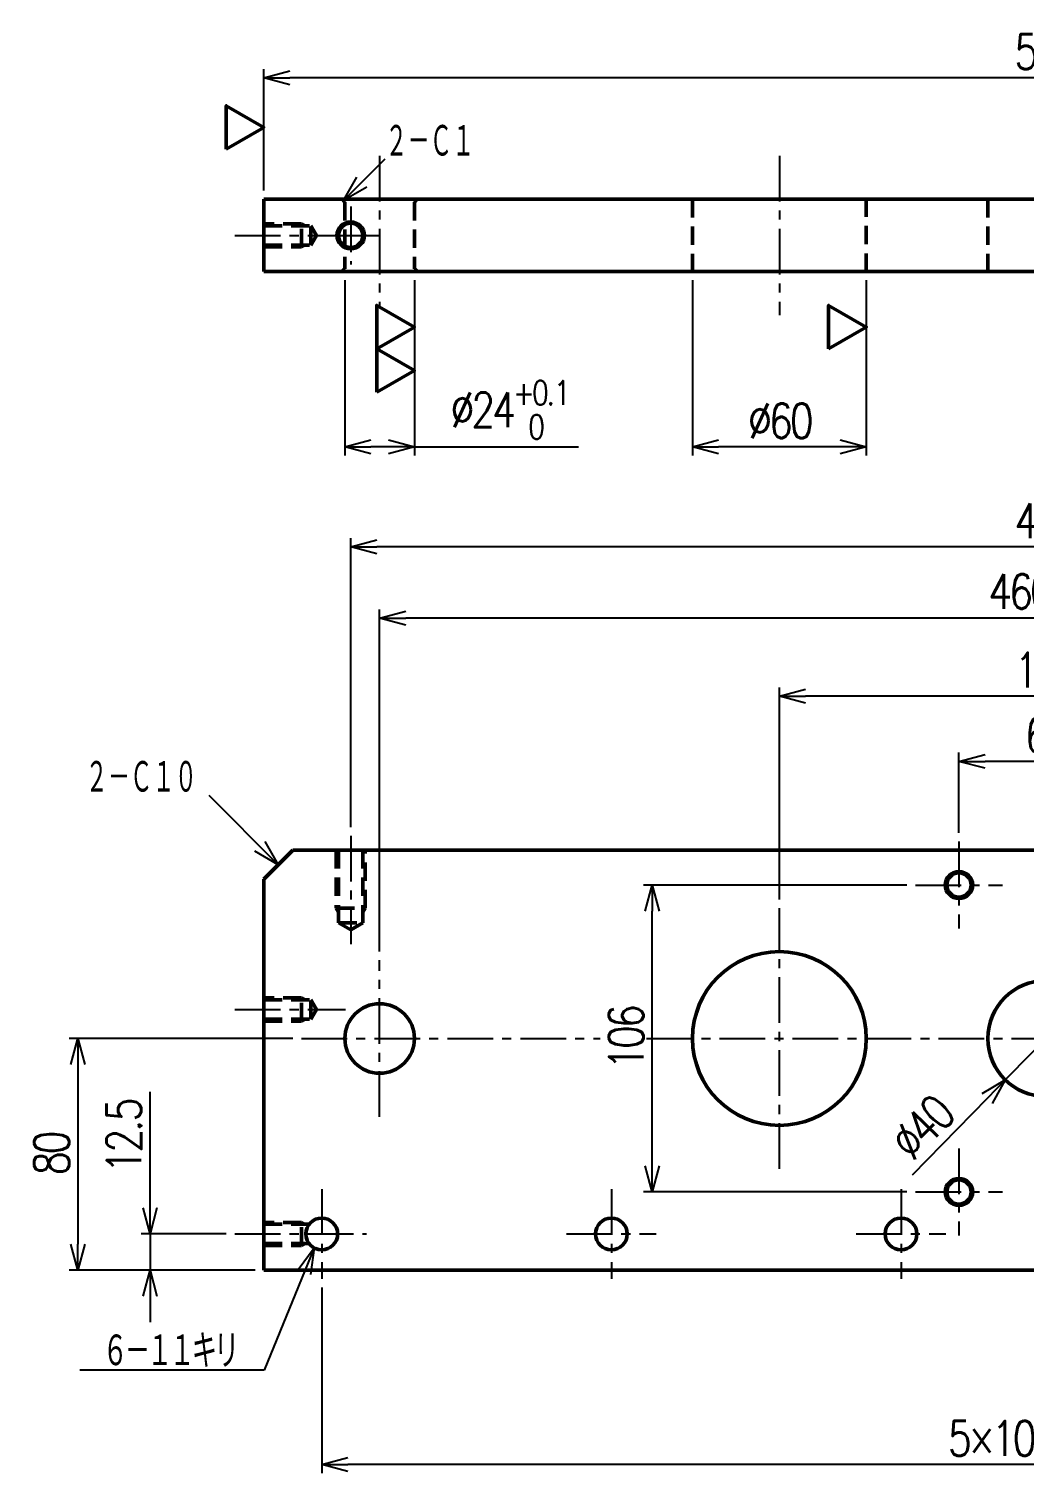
# Model space of a CAD drawing. Header units: millimetres. Extents: x -81 to 745, y -70 to 429.
# Drawn here: x -81.1 to 262.5, y -70.1 to 428.7 of the extents above; entities that cross this region are included whole.
import ezdxf

# ---------------------------------------------------------------- set-up
doc = ezdxf.new("R2010")
doc.units = ezdxf.units.MM
doc.header["$LTSCALE"] = 0.496063
doc.linetypes.add('CENTER', pattern=[50.8, 31.75, -6.35, 6.35, -6.35])
doc.linetypes.add('DASHED', pattern=[19.05, 12.7, -6.35])
doc.layers.add('NoLayerName_001', color=7, linetype='Continuous')
doc.layers.add('NoLayerName_002', color=7, linetype='Continuous')
doc.styles.get("Standard").update_dxf_attribs({"font": 'txt', "bigfont": 'extfont2'})
doc.dimstyles.get("Standard").update_dxf_attribs({"dimtxt": 2.5, "dimasz": 2.5, "dimexe": 1.25, "dimexo": 0.625, "dimtad": 1, "dimdec": 3, "dimzin": 0, "dimdsep": 46, "dimtxsty": 'Standard', "dimcen": 2.5, "dimadec": 0, "dimazin": 0, "dimtfac": 0.75, "dimtdec": 3, "dimtmove": 0, "dimatfit": 3, "dimfxl": 1, "dimarcsym": 0})

# ---------------------------------------------------------------- blocks, each defined once
blk = doc.blocks.new('_OPEN30')
at = {"color": 0, "linetype": 'ByBlock', "lineweight": -2}
for p, q in [((-1, 0.267949), (0, 0)), ((0, 0), (-1, -0.267949)), ((0, 0), (-1, 0))]:
    blk.add_line(p, q, dxfattribs=at)
blk = doc.blocks.new('*D37')
at = {"layer": 'Defpoints', "color": 0}
for p in [(240, 175.72), (240, 148), (300, 148)]:
    blk.add_point(p, dxfattribs=at)
at = {"layer": 'NoLayerName_002', "color": 0, "linetype": 'Continuous', "lineweight": 25}
for p, q in [((240, 151), (240, 178.72)), ((291, 175.72), (249, 175.72)), ((300, 151), (300, 178.72))]:
    blk.add_line(p, q, dxfattribs=at)
at = {"layer": 'NoLayerName_002', "color": 0, "lineweight": 25, "xscale": 9, "yscale": 9, "zscale": 9, "rotation": 180}
blk.add_blockref('_OPEN30', (240, 175.72), dxfattribs=at)
at = {"layer": 'NoLayerName_002', "color": 0, "lineweight": 25, "xscale": 9, "yscale": 9, "zscale": 9}
blk.add_blockref('_OPEN30', (300, 175.72), dxfattribs=at)
at = {"layer": 'NoLayerName_002', "color": 2, "lineweight": 50, "insert": (270, 184.72), "char_height": 12, "attachment_point": 5}
blk.add_mtext('\\W0.8000;\\T0.8750;60', dxfattribs=at)
blk = doc.blocks.new('*D38')
at = {"layer": 'Defpoints', "color": 0}
for p in [(134.13, 133), (225, 133), (225, 27)]:
    blk.add_point(p, dxfattribs=at)
at = {"layer": 'NoLayerName_002', "color": 0, "linetype": 'Continuous', "lineweight": 25}
for p, q in [((222, 133), (131.13, 133)), ((134.13, 36), (134.13, 124)), ((222, 27), (131.13, 27))]:
    blk.add_line(p, q, dxfattribs=at)
at = {"layer": 'NoLayerName_002', "color": 0, "lineweight": 25, "xscale": 9, "yscale": 9, "zscale": 9}
for p, rotation in [((134.13, 133), 90), ((134.13, 27), 270)]:
    blk.add_blockref('_OPEN30', p, dxfattribs=dict(at, rotation=rotation))
at = {"layer": 'NoLayerName_002', "color": 2, "lineweight": 50, "insert": (125.13, 80), "char_height": 12, "attachment_point": 5, "rotation": 90}
blk.add_mtext('\\W0.8000;\\T0.8750;106', dxfattribs=at)
blk = doc.blocks.new('*D39')
at = {"layer": 'Defpoints', "color": 0}
for p in [(178, 198.22), (362, 134), (178, 125)]:
    blk.add_point(p, dxfattribs=at)
at = {"layer": 'NoLayerName_002', "color": 0, "linetype": 'Continuous', "lineweight": 25}
for p, q in [((178, 128), (178, 201.22)), ((362, 137), (362, 201.22)), ((353, 198.22), (187, 198.22))]:
    blk.add_line(p, q, dxfattribs=at)
at = {"layer": 'NoLayerName_002', "color": 0, "lineweight": 25, "xscale": 9, "yscale": 9, "zscale": 9}
for p, rotation in [((178, 198.22), 180), ((362, 198.22), 360)]:
    blk.add_blockref('_OPEN30', p, dxfattribs=dict(at, rotation=rotation))
at = {"layer": 'NoLayerName_002', "color": 2, "lineweight": 50, "insert": (270, 207.22), "char_height": 12, "attachment_point": 5}
blk.add_mtext('\\W0.8000;\\T0.8750;184', dxfattribs=at)
blk = doc.blocks.new('*D40')
at = {"layer": 'Defpoints', "color": 0}
for p in [(-10, 12.5), (0, 0), (-39.29, 0)]:
    blk.add_point(p, dxfattribs=at)
at = {"layer": 'NoLayerName_002', "color": 0, "linetype": 'Continuous', "lineweight": 25}
for p, q in [((-39.29, 12.5), (-39.29, 61.53)), ((-39.29, 21.5), (-39.29, 30.5)), ((-13, 12.5), (-42.29, 12.5)), ((-39.29, 12.5), (-39.29, 0)), ((-3, 0), (-42.29, 0)), ((-39.29, -9), (-39.29, -18))]:
    blk.add_line(p, q, dxfattribs=at)
at = {"layer": 'NoLayerName_002', "color": 0, "lineweight": 25, "xscale": 9, "yscale": 9, "zscale": 9}
for p, rotation in [((-39.29, 12.5), 270), ((-39.29, 0), 90)]:
    blk.add_blockref('_OPEN30', p, dxfattribs=dict(at, rotation=rotation))
at = {"layer": 'NoLayerName_002', "color": 2, "lineweight": 50, "insert": (-48.29, 46.01), "char_height": 12, "attachment_point": 5, "rotation": 90}
blk.add_mtext('\\W0.8000;\\T0.8750;12.5', dxfattribs=at)
blk = doc.blocks.new('*D41')
at = {"layer": 'Defpoints', "color": 0}
for p in [(13, 80), (0, 0), (-64.23, 0)]:
    blk.add_point(p, dxfattribs=at)
at = {"layer": 'NoLayerName_002', "color": 0, "linetype": 'Continuous', "lineweight": 25}
for p, q in [((10, 80), (-67.23, 80)), ((-64.23, 71), (-64.23, 9)), ((-3, 0), (-67.23, 0))]:
    blk.add_line(p, q, dxfattribs=at)
at = {"layer": 'NoLayerName_002', "color": 0, "lineweight": 25, "xscale": 9, "yscale": 9, "zscale": 9}
for p, rotation in [((-64.23, 80), 90), ((-64.23, 0), 270)]:
    blk.add_blockref('_OPEN30', p, dxfattribs=dict(at, rotation=rotation))
at = {"layer": 'NoLayerName_002', "color": 2, "lineweight": 50, "insert": (-73.23, 40), "char_height": 12, "attachment_point": 5, "rotation": 90}
blk.add_mtext('\\W0.8000;\\T0.8750;80', dxfattribs=at)
blk = doc.blocks.new('DIM_0002')
at = {"color": 3, "linetype": 'Continuous', "lineweight": 25}
blk.add_line((66.56, 0), (42.65, 23.91), dxfattribs=at)
blk.add_lwpolyline([(61.9, 8.07), (66.56, 0), (58.49, 4.66)], dxfattribs=at)
at = {"color": 2, "linetype": 'Continuous', "lineweight": 50, "width": 0.583333}
blk.add_text('２－Ｃ１０', height=12, dxfattribs=at).set_placement((0, 24.12))
blk = doc.blocks.new('*D45')
at = {"layer": 'Defpoints', "color": 0}
for p in [(283.99, 94.3), (256.01, 65.7)]:
    blk.add_point(p, dxfattribs=at)
at = {"layer": 'NoLayerName_002', "color": 0, "linetype": 'Continuous', "lineweight": 25}
for p, q in [((290.28, 100.73), (296.57, 107.16)), ((283.99, 94.3), (256.01, 65.7)), ((249.72, 59.27), (223.84, 32.82))]:
    blk.add_line(p, q, dxfattribs=at)
at = {"layer": 'NoLayerName_002', "color": 0, "lineweight": 25, "xscale": 9, "yscale": 9, "zscale": 9}
for p, rotation in [((283.99, 94.3), 225.6265685257928), ((256.01, 65.7), 45.62656852579281)]:
    blk.add_blockref('_OPEN30', p, dxfattribs=dict(at, rotation=rotation))
at = {"layer": 'NoLayerName_002', "color": 2, "lineweight": 50, "insert": (227.2, 49.12), "char_height": 12, "attachment_point": 5, "rotation": 45.6266}
blk.add_mtext('\\W0.8000;\\T0.8750;%%c40', dxfattribs=at)
blk = doc.blocks.new('*D47')
at = {"layer": 'Defpoints', "color": 0}
for p in [(40, 225.17), (500, 110), (40, 107)]:
    blk.add_point(p, dxfattribs=at)
at = {"layer": 'NoLayerName_002', "color": 0, "linetype": 'Continuous', "lineweight": 25}
for p, q in [((40, 110), (40, 228.17)), ((491, 225.17), (49, 225.17)), ((500, 113), (500, 228.17))]:
    blk.add_line(p, q, dxfattribs=at)
at = {"layer": 'NoLayerName_002', "color": 0, "lineweight": 25, "xscale": 9, "yscale": 9, "zscale": 9}
for p, rotation in [((40, 225.17), 180), ((500, 225.17), 360)]:
    blk.add_blockref('_OPEN30', p, dxfattribs=dict(at, rotation=rotation))
at = {"layer": 'NoLayerName_002', "color": 2, "lineweight": 50, "insert": (270, 234.37), "char_height": 12, "attachment_point": 5}
blk.add_mtext('\\A1;\\W0.8000;\\T0.8750;460{\\H8.400000;%%p0.1}', dxfattribs=at)
blk = doc.blocks.new('*D48')
at = {"layer": 'Defpoints', "color": 0}
for p in [(20, -3), (520, -3), (20, -67.1)]:
    blk.add_point(p, dxfattribs=at)
at = {"layer": 'NoLayerName_002', "color": 0, "linetype": 'Continuous', "lineweight": 25}
for p, q in [((20, -6), (20, -70.1)), ((520, -6), (520, -70.1)), ((511, -67.1), (29, -67.1))]:
    blk.add_line(p, q, dxfattribs=at)
at = {"layer": 'NoLayerName_002', "color": 0, "lineweight": 25, "xscale": 9, "yscale": 9, "zscale": 9}
for p, rotation in [((20, -67.1), 180), ((520, -67.1), 360)]:
    blk.add_blockref('_OPEN30', p, dxfattribs=dict(at, rotation=rotation))
at = {"layer": 'NoLayerName_002', "color": 2, "lineweight": 50, "insert": (270, -58.1), "char_height": 12, "attachment_point": 5}
blk.add_mtext('\\W0.8000;\\T0.8750;5×100＝500', dxfattribs=at)
blk = doc.blocks.new('*D50')
at = {"layer": 'Defpoints', "color": 0}
for p in [(30, 249.78), (30, 150), (510, 150)]:
    blk.add_point(p, dxfattribs=at)
at = {"layer": 'NoLayerName_001', "color": 0, "linetype": 'Continuous', "lineweight": 25}
for p, q in [((30, 153), (30, 252.78)), ((501, 249.78), (39, 249.78)), ((510, 153), (510, 252.78))]:
    blk.add_line(p, q, dxfattribs=at)
at = {"layer": 'NoLayerName_001', "color": 0, "lineweight": 25, "xscale": 9, "yscale": 9, "zscale": 9}
for p, rotation in [((30, 249.78), 180), ((510, 249.78), 360)]:
    blk.add_blockref('_OPEN30', p, dxfattribs=dict(at, rotation=rotation))
at = {"layer": 'NoLayerName_001', "color": 2, "lineweight": 50, "insert": (270, 258.78), "char_height": 12, "attachment_point": 5}
blk.add_mtext('\\W0.8000;\\T0.8750;480', dxfattribs=at)
blk = doc.blocks.new('JZB_0004')
at = {"layer": 'NoLayerName_001', "color": 7, "linetype": 'Continuous', "lineweight": 50}
for p, q in [((10, 145), (0, 135)), ((10, 145), (530, 145)), ((540, 135), (530, 145)), ((0, 0), (0, 135)), ((540, 135), (540, 0)), ((540, 0), (0, 0))]:
    blk.add_line(p, q, dxfattribs=at)
for centre, radius in [((178, 80), 30), ((362, 80), 30), ((270, 80), 20), ((500, 80), 15), ((40, 80), 12)]:
    blk.add_circle(centre, radius, dxfattribs=at)
blk = doc.blocks.new('JZB_0007')
at = {"layer": 'NoLayerName_001', "color": 4, "linetype": 'CENTER', "lineweight": 25}
for p, q in [((15.5, 31), (15.5, 0)), ((0, 15.5), (31, 15.5))]:
    blk.add_line(p, q, dxfattribs=at)
at = {"layer": 'NoLayerName_001', "color": 7, "linetype": 'Continuous', "lineweight": 50}
blk.add_circle((15.5, 15.5), 5.5, dxfattribs=at)
blk = doc.blocks.new('JZB_0008')
at = {"layer": 'NoLayerName_001', "color": 4, "linetype": 'CENTER', "lineweight": 25}
blk.add_line((5.5, 31), (5.5, 0), dxfattribs=at)
at = {"layer": 'NoLayerName_001', "color": 7, "linetype": 'Continuous', "lineweight": 50}
blk.add_circle((5.5, 15.5), 5.5, dxfattribs=at)
blk = doc.blocks.new('JZB_0009')
at = {"layer": 'NoLayerName_001', "color": 4, "linetype": 'CENTER', "lineweight": 25}
for p, q in [((15, 30), (15, 0)), ((0, 15), (30, 15))]:
    blk.add_line(p, q, dxfattribs=at)
at = {"layer": 'NoLayerName_001', "color": 3, "linetype": 'Continuous', "lineweight": 25}
blk.add_circle((15, 15), 5, dxfattribs=at)
at = {"layer": 'NoLayerName_001', "color": 7, "linetype": 'Continuous', "lineweight": 50}
blk.add_circle((15, 15), 4.19, dxfattribs=at)
blk = doc.blocks.new('JZB_0010')
at = {"layer": 'NoLayerName_001', "color": 4, "linetype": 'CENTER', "lineweight": 25}
for p, q in [((15, 30), (15, 0)), ((0, 15), (30, 15))]:
    blk.add_line(p, q, dxfattribs=at)
at = {"layer": 'NoLayerName_001', "color": 3, "linetype": 'Continuous', "lineweight": 25}
blk.add_circle((15, 15), 5, dxfattribs=at)
at = {"layer": 'NoLayerName_001', "color": 7, "linetype": 'Continuous', "lineweight": 50}
blk.add_circle((15, 15), 4.19, dxfattribs=at)
blk = doc.blocks.new('JZB_0013')
at = {"layer": 'NoLayerName_001', "color": 4, "linetype": 'CENTER', "lineweight": 25}
for p, q in [((15.5, 31), (15.5, 0)), ((0, 15.5), (31, 15.5))]:
    blk.add_line(p, q, dxfattribs=at)
at = {"layer": 'NoLayerName_001', "color": 7, "linetype": 'Continuous', "lineweight": 50}
blk.add_circle((15.5, 15.5), 5.5, dxfattribs=at)
blk = doc.blocks.new('JZB_0019')
at = {"layer": 'NoLayerName_001', "color": 3, "linetype": 'DASHED', "lineweight": 50}
for p, q in [((23, 8), (10, 8)), ((10, 7.32), (25.61, 7.32)), ((23, 0), (23, 8)), ((23, 8), (24.17, 7.32)), ((10, 0.67), (25.61, 0.67)), ((10, 0), (23, 0)), ((23, 0), (24.17, 0.67))]:
    blk.add_line(p, q, dxfattribs=at)
at = {"layer": 'NoLayerName_001', "color": 4, "linetype": 'CENTER', "lineweight": 25}
blk.add_line((0, 4), (45.5, 4), dxfattribs=at)
blk = doc.blocks.new('JZB_0020')
at = {"layer": 'NoLayerName_001', "color": 3, "linetype": 'DASHED', "lineweight": 50}
for p, q in [((23, 8), (10, 8)), ((10, 7.32), (26.25, 7.32)), ((23, 0), (23, 8)), ((23, 8), (24.17, 7.32)), ((26.25, 0.67), (26.25, 7.32)), ((28.17, 4), (26.25, 7.32)), ((10, 0.67), (26.25, 0.67)), ((10, 0), (23, 0)), ((23, 0), (24.17, 0.67)), ((26.25, 0.67), (28.17, 4))]:
    blk.add_line(p, q, dxfattribs=at)
at = {"layer": 'NoLayerName_001', "color": 4, "linetype": 'CENTER', "lineweight": 25}
blk.add_line((0, 4), (38.17, 4), dxfattribs=at)
blk = doc.blocks.new('JZB_0023')
at = {"layer": 'NoLayerName_001', "color": 4, "linetype": 'CENTER', "lineweight": 25}
blk.add_line((5, 37.42), (5, 0), dxfattribs=at)
at = {"layer": 'NoLayerName_001', "color": 3, "linetype": 'DASHED', "lineweight": 50}
for p, q in [((0, 32.42), (0, 12.42)), ((0.81, 32.42), (0.81, 7.42)), ((9.19, 32.42), (9.19, 7.42)), ((10, 12.42), (10, 32.42)), ((0, 12.42), (10, 12.42)), ((0, 12.42), (0.81, 11.02)), ((10, 12.42), (9.19, 11.02)), ((0.81, 7.42), (9.19, 7.42)), ((0.81, 7.42), (5, 5)), ((5, 5), (9.19, 7.42))]:
    blk.add_line(p, q, dxfattribs=at)
blk = doc.blocks.new('*D57')
at = {"layer": 'Defpoints', "color": 0}
for p in [(0, 411.82), (0, 369.87), (540, 369.87)]:
    blk.add_point(p, dxfattribs=at)
at = {"layer": 'NoLayerName_002', "color": 0, "linetype": 'Continuous', "lineweight": 25}
for p, q in [((0, 372.87), (0, 414.82)), ((540, 372.87), (540, 414.82)), ((531, 411.82), (9, 411.82))]:
    blk.add_line(p, q, dxfattribs=at)
at = {"layer": 'NoLayerName_002', "color": 0, "lineweight": 25, "xscale": 9, "yscale": 9, "zscale": 9}
for p, rotation in [((0, 411.82), 180), ((540, 411.82), 360)]:
    blk.add_blockref('_OPEN30', p, dxfattribs=dict(at, rotation=rotation))
at = {"layer": 'NoLayerName_002', "color": 2, "lineweight": 50, "insert": (270, 420.82), "char_height": 12, "attachment_point": 5}
blk.add_mtext('\\W0.8000;\\T0.8750;540', dxfattribs=at)
blk = doc.blocks.new('SX_FinishSymbol_1')
at = {"color": 0, "linetype": 'ByBlock', "lineweight": -2}
blk.add_lwpolyline([(-0.5, 0.866), (0, 0), (0.5, 0.866)], close=True, dxfattribs=at)
blk = doc.blocks.new('SX_FinishSymbol_2')
at = {"color": 0, "linetype": 'ByBlock', "lineweight": -2}
for points in [[(-1, 0.866), (-0.5, 0), (0, 0.866)], [(0, 0.866), (0.5, 0), (1, 0.866)]]:
    blk.add_lwpolyline(points, close=True, dxfattribs=at)
blk = doc.blocks.new('*D59')
at = {"layer": 'Defpoints', "color": 0}
for p in [(148, 344.87), (208, 344.87), (148, 284.32)]:
    blk.add_point(p, dxfattribs=at)
at = {"layer": 'NoLayerName_002', "color": 0, "linetype": 'Continuous', "lineweight": 25}
for p, q in [((148, 341.87), (148, 281.32)), ((208, 341.87), (208, 281.32)), ((199, 284.32), (157, 284.32))]:
    blk.add_line(p, q, dxfattribs=at)
at = {"layer": 'NoLayerName_002', "color": 0, "lineweight": 25, "xscale": 9, "yscale": 9, "zscale": 9, "rotation": 180}
blk.add_blockref('_OPEN30', (148, 284.32), dxfattribs=at)
at = {"layer": 'NoLayerName_002', "color": 0, "lineweight": 25, "xscale": 9, "yscale": 9, "zscale": 9}
blk.add_blockref('_OPEN30', (208, 284.32), dxfattribs=at)
at = {"layer": 'NoLayerName_002', "color": 2, "lineweight": 50, "insert": (178, 293.32), "char_height": 12, "attachment_point": 5}
blk.add_mtext('\\W0.8000;\\T0.8750;%%c60', dxfattribs=at)
blk = doc.blocks.new('*D62')
at = {"layer": 'Defpoints', "color": 0}
for p in [(28, 344.87), (52, 344.87), (28, 284.32)]:
    blk.add_point(p, dxfattribs=at)
at = {"layer": 'NoLayerName_002', "color": 0, "linetype": 'Continuous', "lineweight": 25}
for p, q in [((28, 341.87), (28, 281.32)), ((52, 341.87), (52, 281.32)), ((43, 284.32), (37, 284.32)), ((52, 284.32), (108.66, 284.32))]:
    blk.add_line(p, q, dxfattribs=at)
at = {"layer": 'NoLayerName_002', "color": 0, "lineweight": 25, "xscale": 9, "yscale": 9, "zscale": 9, "rotation": 180}
blk.add_blockref('_OPEN30', (28, 284.32), dxfattribs=at)
at = {"layer": 'NoLayerName_002', "color": 0, "lineweight": 25, "xscale": 9, "yscale": 9, "zscale": 9}
blk.add_blockref('_OPEN30', (52, 284.32), dxfattribs=at)
at = {"layer": 'NoLayerName_002', "color": 2, "lineweight": 50, "insert": (84.83, 297.12), "char_height": 12, "attachment_point": 5}
blk.add_mtext('\\A1;\\W0.8000;\\T0.8750;%%c24{\\H8.400000;\\S+0.1^  0;}', dxfattribs=at)
blk = doc.blocks.new('DIM_0007')
at = {"color": 3, "linetype": 'Continuous', "lineweight": 25}
blk.add_line((0, 0), (14.42, 14.42), dxfattribs=at)
blk.add_lwpolyline([(8.07, 4.66), (0, 0), (4.66, 8.07)], dxfattribs=at)
at = {"color": 2, "linetype": 'Continuous', "lineweight": 50, "width": 0.583333}
blk.add_text('２－Ｃ１', height=12, dxfattribs=at).set_placement((14.42, 14.42))
blk = doc.blocks.new('JZB_0029')
at = {"layer": 'NoLayerName_001', "color": 7, "linetype": 'Continuous', "lineweight": 50}
for p, q in [((0, 0), (0, 25)), ((0, 25), (540, 25)), ((540, 25), (540, 0)), ((0, 0), (540, 0))]:
    blk.add_line(p, q, dxfattribs=at)
at = {"layer": 'NoLayerName_001', "color": 3, "linetype": 'DASHED', "lineweight": 50}
for p, q in [((28, 24), (27, 25)), ((52, 24), (53, 25)), ((148, 25), (148, 0)), ((208, 0), (208, 25)), ((250, 25), (250, 0)), ((290, 0), (290, 25)), ((332, 24), (331, 25)), ((392, 24), (393, 25)), ((485, 24), (484, 25)), ((515, 24), (516, 25)), ((28, 24), (28, 1)), ((52, 24), (52, 1)), ((332, 1), (332, 24)), ((392, 1), (392, 24)), ((485, 1), (485, 24)), ((515, 24), (515, 1)), ((28, 1), (27, 0)), ((52, 1), (53, 0)), ((332, 1), (331, 0)), ((392, 1), (393, 0)), ((485, 1), (484, 0)), ((515, 1), (516, 0))]:
    blk.add_line(p, q, dxfattribs=at)
at = {"layer": 'NoLayerName_001', "color": 3, "linetype": 'DASHED', "lineweight": 50, "start_tangent": (-0.517277, -0.855818), "end_tangent": (-0.487722, -0.872999)}
blk.add_spline([(525.5, 15.82), (525.49, 15.81), (525.47, 15.78), (525.41, 15.67), (525.31, 15.5), (525.26, 15.41)], degree=3, dxfattribs=at)
blk = doc.blocks.new('JZB_0030')
at = {"layer": 'NoLayerName_001', "color": 3, "linetype": 'DASHED', "lineweight": 50}
for p, q in [((23, 8), (10, 8)), ((10, 7.32), (26.25, 7.32)), ((23, 0), (23, 8)), ((23, 8), (24.17, 7.32)), ((26.25, 0.67), (26.25, 7.32)), ((28.17, 4), (26.25, 7.32)), ((10, 0.67), (26.25, 0.67)), ((10, 0), (23, 0)), ((23, 0), (24.17, 0.67)), ((26.25, 0.67), (28.17, 4))]:
    blk.add_line(p, q, dxfattribs=at)
at = {"layer": 'NoLayerName_001', "color": 4, "linetype": 'CENTER', "lineweight": 25}
blk.add_line((0, 4), (33.8, 4), dxfattribs=at)
blk = doc.blocks.new('JZB_0032')
at = {"layer": 'NoLayerName_001', "color": 4, "linetype": 'CENTER', "lineweight": 25}
for p, q in [((6.2, 20), (6.2, 0)), ((0, 10), (16.2, 10))]:
    blk.add_line(p, q, dxfattribs=at)
at = {"layer": 'NoLayerName_001', "color": 3, "linetype": 'Continuous', "lineweight": 25}
blk.add_circle((6.2, 10), 5, dxfattribs=at)
at = {"layer": 'NoLayerName_001', "color": 7, "linetype": 'Continuous', "lineweight": 50}
blk.add_circle((6.2, 10), 4.19, dxfattribs=at)

msp = doc.modelspace()

# ---------------------------------------------------------------- linework, layer by layer
at = {"layer": 'NoLayerName_002', "color": 4, "linetype": 'CENTER', "lineweight": 25}
for p, q in [((40, 384.867), (40, 332.6207)), ((178, 384.867), (178, 329.867)), ((178, 35), (178, 125)), ((40, 53), (40, 107)), ((13, 80), (116.0992, 80)), ((132.1848, 80), (530, 80))]:
    msp.add_line(p, q, dxfattribs=at)

# ---------------------------------------------------------------- block references
at = {"layer": 'NoLayerName_001', "color": 3, "linetype": 'Continuous', "lineweight": 25}
msp.add_blockref('DIM_0007', (27.5, 369.367), dxfattribs=at)
at = {"layer": 'NoLayerName_001'}
for name, p in [('JZB_0029', (0, 344.867)), ('JZB_0032', (23.795, 347.367)), ('JZB_0030', (-10, 353.367)), ('JZB_0023', (25, 112.5809)), ('JZB_0004', (0, 0)), ('JZB_0010', (225, 118)), ('JZB_0020', (-10, 86)), ('JZB_0009', (225, 12)), ('JZB_0008', (14.5, -3)), ('JZB_0013', (104.5, -3)), ('JZB_0007', (204.5, -3)), ('JZB_0019', (-10, 8.5))]:
    msp.add_blockref(name, p, dxfattribs=at)
at = {"layer": 'NoLayerName_001', "color": 1, "lineweight": 50, "xscale": 15, "yscale": 15, "zscale": 15, "rotation": 89.99999999999999}
msp.add_blockref('SX_FinishSymbol_2', (52, 318.1925), dxfattribs=at)
at = {"layer": 'NoLayerName_002', "color": 1, "lineweight": 50, "xscale": 15, "yscale": 15, "zscale": 15, "rotation": 89.99999999999999}
for p in [(0, 394.6573), (208, 325.6925)]:
    msp.add_blockref('SX_FinishSymbol_1', p, dxfattribs=at)
at = {"layer": 'NoLayerName_002', "color": 3, "linetype": 'Continuous', "lineweight": 25}
msp.add_blockref('DIM_0002', (-61.5629, 140), dxfattribs=at)

# ---------------------------------------------------------------- texts
at = {"layer": 'NoLayerName_002', "color": 2, "linetype": 'Continuous', "lineweight": 50, "insert": (-9.5049, -33.95), "char_height": 12, "attachment_point": 9, "line_spacing_factor": 0.75}
msp.add_mtext('\\A1;\\W0.6667;\\T0.8750;６－１１キリ', dxfattribs=at)

# ---------------------------------------------------------------- dimensions: what is measured, and where the dimension line sits
at = {"layer": 'NoLayerName_001', "color": 3, "linetype": 'Continuous', "lineweight": 50}
dim = msp.add_linear_dim(base=(30, 249.7815), p1=(510, 150), p2=(30, 150), angle=180, text='\\W0.8000;\\T0.8750;<>', dimstyle='Standard', override={"dimtxt": 12, "dimasz": 9, "dimexe": 3, "dimexo": 3, "dimgap": 3, "dimzin": 8, "dimblk": 'OPEN30', "dimclrd": 0, "dimclre": 0, "dimclrt": 2, "dimtp": 0, "dimtm": 0, "dimlwd": 25, "dimlwe": 25}, dxfattribs=at)
dim.commit()
dim.dimension.update_dxf_attribs({"geometry": '*D50', "text_midpoint": (270, 249.7815), "dimtype": 160})
at = {"layer": 'NoLayerName_002', "color": 3, "linetype": 'Continuous', "lineweight": 50}
for base, p1, p2, angle, text, override, picture, middle in [((0, 411.816), (540, 369.867), (0, 369.867), 180, '\\W0.8000;\\T0.8750;<>', {"dimtxt": 12, "dimasz": 9, "dimexe": 3, "dimexo": 3, "dimgap": 3, "dimzin": 8, "dimblk": 'OPEN30', "dimclrd": 0, "dimclre": 0, "dimclrt": 2, "dimtp": 0, "dimtm": 0, "dimlwd": 25, "dimlwe": 25}, '*D57', (270, 411.816)), ((28, 284.3196), (52, 344.867), (28, 344.867), 180, '\\W0.8000;\\T0.8750;<>', {"dimtxt": 12, "dimasz": 9, "dimexe": 3, "dimexo": 3, "dimgap": 3, "dimzin": 8, "dimpost": '%%c<>', "dimblk": 'OPEN30', "dimclrd": 0, "dimclre": 0, "dimclrt": 2, "dimtol": 1, "dimtp": 0.1, "dimtm": 0, "dimtfac": 0.7, "dimtdec": 1, "dimtolj": 1, "dimlwd": 25, "dimlwe": 25}, '*D62', (84.8286, 284.3196)), ((148, 284.3196), (208, 344.867), (148, 344.867), 180, '\\W0.8000;\\T0.8750;<>', {"dimtxt": 12, "dimasz": 9, "dimexe": 3, "dimexo": 3, "dimgap": 3, "dimzin": 8, "dimpost": '%%c<>', "dimblk": 'OPEN30', "dimclrd": 0, "dimclre": 0, "dimclrt": 2, "dimtp": 0, "dimtm": 0, "dimlwd": 25, "dimlwe": 25}, '*D59', (178, 284.3196)), ((40, 225.1722), (500, 110), (40, 107), 180, '\\W0.8000;\\T0.8750;<>', {"dimtxt": 12, "dimasz": 9, "dimexe": 3, "dimexo": 3, "dimgap": 3, "dimzin": 8, "dimblk": 'OPEN30', "dimclrd": 0, "dimclre": 0, "dimclrt": 2, "dimtol": 1, "dimtp": 0.1, "dimtm": 0.1, "dimtfac": 0.7, "dimtdec": 1, "dimtolj": 1, "dimlwd": 25, "dimlwe": 25}, '*D47', (270, 225.1722)), ((178, 198.2186), (362, 134), (178, 125), 180, '\\W0.8000;\\T0.8750;<>', {"dimtxt": 12, "dimasz": 9, "dimexe": 3, "dimexo": 3, "dimgap": 3, "dimzin": 8, "dimblk": 'OPEN30', "dimclrd": 0, "dimclre": 0, "dimclrt": 2, "dimtp": 0, "dimtm": 0, "dimlwd": 25, "dimlwe": 25}, '*D39', (270, 198.2186)), ((240, 175.7157), (300, 148), (240, 148), 180, '\\W0.8000;\\T0.8750;<>', {"dimtxt": 12, "dimasz": 9, "dimexe": 3, "dimexo": 3, "dimgap": 3, "dimzin": 8, "dimblk": 'OPEN30', "dimclrd": 0, "dimclre": 0, "dimclrt": 2, "dimtp": 0, "dimtm": 0, "dimlwd": 25, "dimlwe": 25}, '*D37', (270, 175.7157)), ((134.1306, 133), (225, 27), (225, 133), 90, '\\W0.8000;\\T0.8750;<>', {"dimtxt": 12, "dimasz": 9, "dimexe": 3, "dimexo": 3, "dimgap": 3, "dimzin": 8, "dimblk": 'OPEN30', "dimclrd": 0, "dimclre": 0, "dimclrt": 2, "dimtp": 0, "dimtm": 0, "dimlwd": 25, "dimlwe": 25}, '*D38', (134.1306, 80)), ((-64.2301, 0), (13, 80), (0, 0), 270, '\\W0.8000;\\T0.8750;<>', {"dimtxt": 12, "dimasz": 9, "dimexe": 3, "dimexo": 3, "dimgap": 3, "dimzin": 8, "dimblk": 'OPEN30', "dimclrd": 0, "dimclre": 0, "dimclrt": 2, "dimtp": 0, "dimtm": 0, "dimlwd": 25, "dimlwe": 25}, '*D41', (-64.2301, 40)), ((-39.2934, 0), (-10, 12.5), (0, 0), 270, '\\W0.8000;\\T0.8750;<>', {"dimtxt": 12, "dimasz": 9, "dimexe": 3, "dimexo": 3, "dimgap": 3, "dimzin": 8, "dimblk": 'OPEN30', "dimclrd": 0, "dimclre": 0, "dimclrt": 2, "dimtp": 0, "dimtm": 0, "dimlwd": 25, "dimlwe": 25}, '*D40', (-39.2934, 46.0143)), ((20, -67.1025), (520, -3), (20, -3), 180, '\\W0.8000;\\T0.8750;5×100＝<>', {"dimtxt": 12, "dimasz": 9, "dimexe": 3, "dimexo": 3, "dimgap": 3, "dimzin": 8, "dimblk": 'OPEN30', "dimclrd": 0, "dimclre": 0, "dimclrt": 2, "dimtp": 0, "dimtm": 0, "dimlwd": 25, "dimlwe": 25}, '*D48', (270, -67.1025))]:
    dim = msp.add_linear_dim(base=base, p1=p1, p2=p2, angle=angle, text=text, dimstyle='Standard', override=override, dxfattribs=at)
    dim.commit()
    dim.dimension.update_dxf_attribs({"geometry": picture, "text_midpoint": middle, "dimtype": 160})
dim = msp.add_diameter_dim_2p(p1=(283.9866, 94.2959), p2=(256.0134, 65.7041), text='\\W0.8000;\\T0.8750;<>', dimstyle='Standard', override={"dimtxt": 12, "dimasz": 9, "dimexe": 3, "dimexo": 3, "dimgap": 3, "dimzin": 8, "dimpost": '%%c<>', "dimblk": 'OPEN30', "dimse1": 1, "dimclrd": 0, "dimclre": 0, "dimclrt": 2, "dimtp": 0, "dimtm": 0, "dimlwd": 25, "dimlwe": 65534}, dxfattribs=at)
dim.commit()
dim.dimension.update_dxf_attribs({"geometry": '*D45', "text_midpoint": (233.6347, 42.8306), "dimtype": 163})

# ---------------------------------------------------------------- leaders
at = {"layer": 'NoLayerName_002', "color": 3, "linetype": 'Continuous', "lineweight": 25, "annotation_type": 0, "has_hookline": 1, "hookline_direction": 1, "text_width": 53.9929}
msp.add_leader([(17.4017, 7.6524), (0.1201, -34.575), (-8.8799, -34.575)], dimstyle='Standard', override={"dimtxt": 12, "dimasz": 9, "dimldrblk": 'OPEN30'}, dxfattribs=at)

doc.saveas('drawing.dxf')
